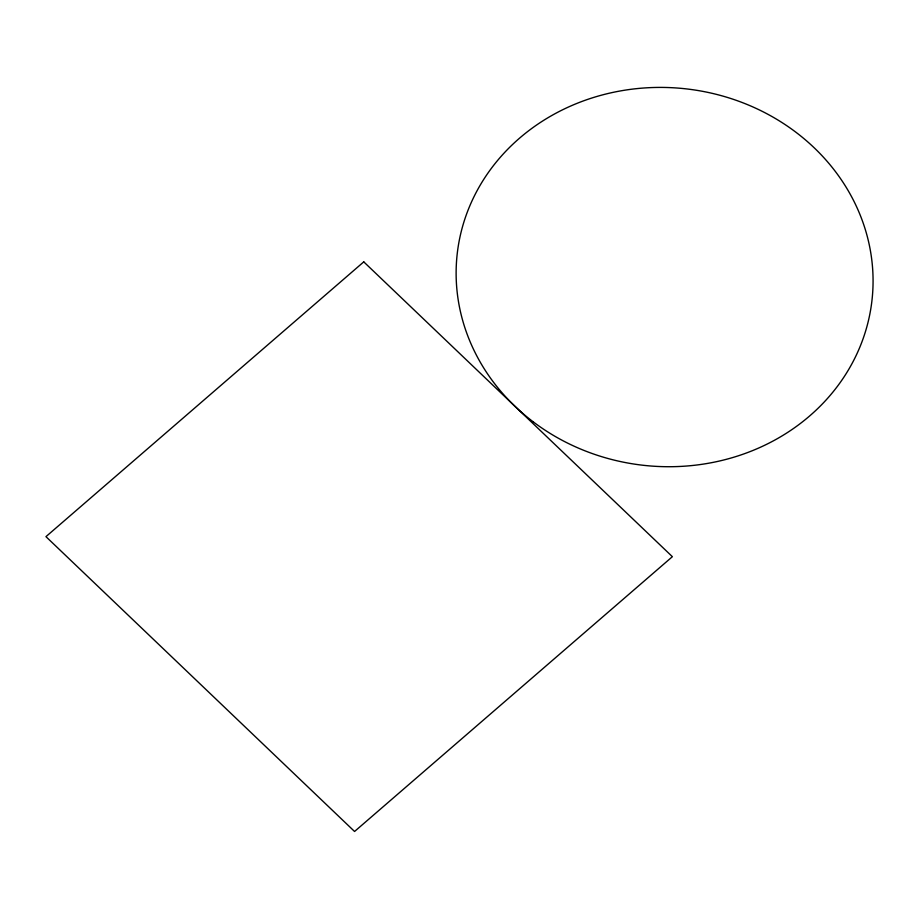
<?xml version="1.0" encoding="UTF-8"?>
<svg xmlns="http://www.w3.org/2000/svg" width="919" height="919" viewBox="0 0 919 919"><rect width="100%" height="100%" fill="white"/><g stroke="black" fill="none" stroke-linecap="round" stroke-linejoin="round"><path stroke-width="1.38" d="M363.763 261.858L45.95 536.65L354.562 831.477L672.375 556.684L363.763 261.858M533.342 421.936A208.682 189.429 6.1 0 0 870.488 310.645A208.682 189.429 6.1 0 0 589.975 98.62A208.682 189.429 6.1 0 0 533.342 421.936"/></g></svg>
